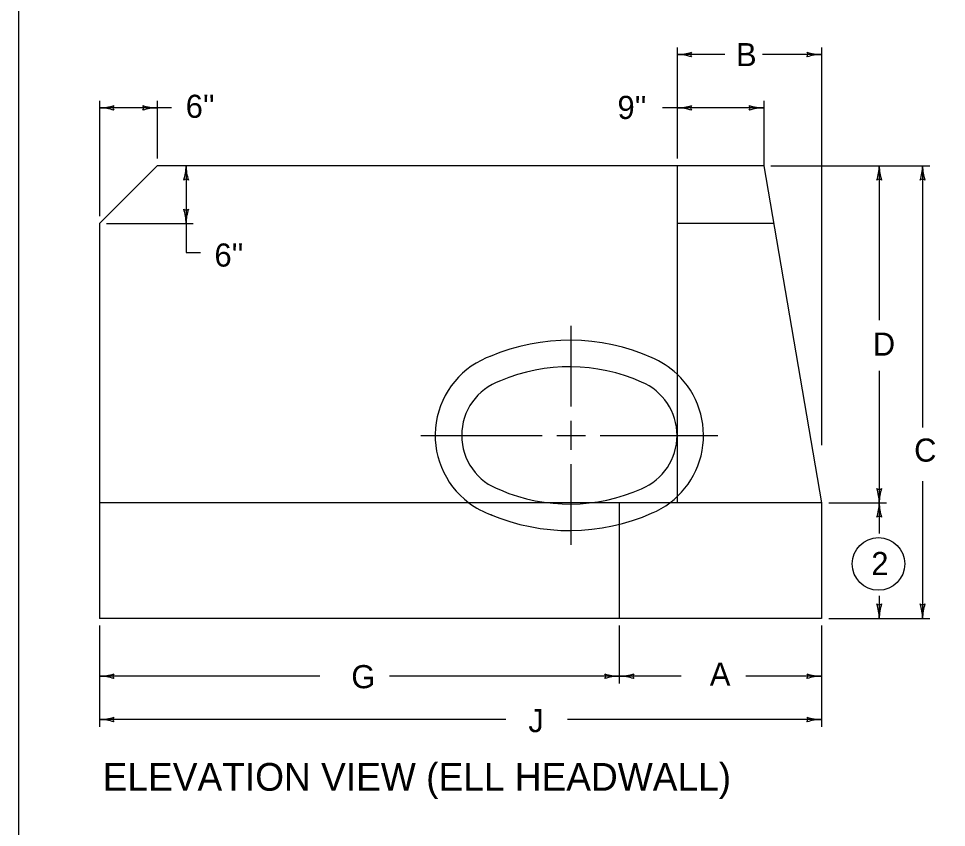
# Model space of a CAD drawing. Extents: x 1000 to 1036.3, y 1000 to 1022.
# Drawn here: x 1007 to 1015.03, y 1007.46 to 1014.46 of the extents above; entities that cross this region are included whole.
import ezdxf

# ---------------------------------------------------------------- set-up
doc = ezdxf.new("R2010")
doc.units = 0
for name, color, linetype in [('Level 1', 7, 'Continuous'), ('Level 10', 7, 'Continuous'), ('Level 11', 7, 'Continuous')]:
    doc.layers.add(name, color=color, linetype=linetype)

msp = doc.modelspace()

# ---------------------------------------------------------------- linework, layer by layer
at = {"layer": 'Level 1'}
for p, q in [((1012.7, 1014.2061), (1012.7, 1013.2447)), ((1013.95, 1014.2061), (1013.95, 1010.7655)), ((1013.1141, 1014.1436), (1012.7, 1014.1436)), ((1013.95, 1014.1436), (1013.4402, 1014.1436)), ((1007.7, 1013.7447), (1007.7, 1012.7447)), ((1008.2, 1013.7447), (1008.2, 1013.2447)), ((1013.45, 1013.7447), (1013.45, 1013.2447)), ((1008.325, 1013.6822), (1007.7, 1013.6822)), ((1013.45, 1013.6822), (1012.575, 1013.6822)), ((1013.45, 1013.6822), (1013.45, 1013.1822)), ((1008.2, 1013.1822), (1007.7, 1012.6822)), ((1013.45, 1013.1822), (1008.2, 1013.1822)), ((1008.45, 1013.1822), (1008.45, 1012.4322)), ((1012.7, 1013.1822), (1012.7, 1010.2655)), ((1013.45, 1013.1822), (1013.95, 1010.2655)), ((1013.5125, 1013.1822), (1014.8875, 1013.1822)), ((1014.45, 1013.1822), (1014.45, 1011.8456)), ((1014.825, 1013.1822), (1014.825, 1010.9167)), ((1007.7, 1012.6822), (1007.7, 1009.2655)), ((1007.7625, 1012.6822), (1008.5125, 1012.6822)), ((1013.5358, 1012.6822), (1012.7, 1012.6822)), ((1008.45, 1012.4322), (1008.575, 1012.4322)), ((1011.7837, 1011.0987), (1011.7837, 1011.7967)), ((1014.45, 1011.4062), (1014.45, 1010.2655)), ((1011.7837, 1010.7237), (1011.7837, 1010.9737)), ((1010.4816, 1010.8487), (1011.5337, 1010.8487)), ((1011.6587, 1010.8487), (1011.9087, 1010.8487)), ((1012.0337, 1010.8487), (1013.0542, 1010.8487)), ((1011.7837, 1009.9008), (1011.7837, 1010.5987)), ((1014.825, 1010.4533), (1014.825, 1009.2655)), ((1013.95, 1010.2655), (1007.7, 1010.2655)), ((1012.2, 1010.2655), (1012.2, 1009.2655)), ((1013.95, 1010.2655), (1013.95, 1009.2655)), ((1014.0125, 1010.2655), (1014.5125, 1010.2655)), ((1014.45, 1010.2655), (1014.45, 1010.0005)), ((1014.45, 1009.4607), (1014.45, 1009.2655)), ((1013.95, 1009.2655), (1007.7, 1009.2655)), ((1014.0125, 1009.2655), (1014.8875, 1009.2655)), ((1007.7, 1009.203), (1007.7, 1008.328)), ((1012.2, 1009.203), (1012.2, 1008.703)), ((1013.95, 1009.203), (1013.95, 1008.328)), ((1009.6076, 1008.7655), (1007.7, 1008.7655)), ((1012.2, 1008.7655), (1010.2109, 1008.7655)), ((1012.7362, 1008.7655), (1012.2, 1008.7655)), ((1013.95, 1008.7655), (1013.2948, 1008.7655)), ((1011.2166, 1008.3905), (1007.7, 1008.3905)), ((1013.95, 1008.3905), (1011.7528, 1008.3905))]:
    msp.add_line(p, q, dxfattribs=at)
msp.add_circle((1014.4438, 1009.7368), 0.2274, dxfattribs=at)
for centre, radius, start, end in [((1012.7, 1014.5345), 0.3909, 269.98778, 270), ((1012.7, 1014.5345), 0.3909, 270, 288.66878), ((1012.7, 1013.7526), 0.3909, 71.34716, 89.99389), ((1012.8487, 1014.1435), 0.0313, 138.7746, 220.89129), ((1013.8013, 1014.1436), 0.0313, 318.7746, 40.89129), ((1013.95, 1013.7526), 0.3909, 90, 108.66878), ((1013.95, 1014.5345), 0.3909, 251.34716, 269.99389), ((1013.95, 1013.7526), 0.3909, 89.98778, 90), ((1007.7, 1014.0731), 0.3909, 269.98778, 270), ((1007.7, 1014.0731), 0.3909, 270, 288.66878), ((1007.7, 1013.2912), 0.3909, 71.34716, 89.99389), ((1007.8487, 1013.6821), 0.0313, 138.7746, 220.89129), ((1008.0513, 1013.6822), 0.0313, 318.7746, 40.89129), ((1008.2, 1013.2912), 0.3909, 90, 108.66878), ((1008.2, 1014.0731), 0.3909, 251.34716, 269.99389), ((1008.2, 1013.2912), 0.3909, 89.98778, 90), ((1012.7, 1014.0731), 0.3909, 269.98778, 270), ((1012.7, 1014.0731), 0.3909, 270, 288.66878), ((1012.7, 1013.2912), 0.3909, 71.34716, 89.99389), ((1012.8487, 1013.6821), 0.0313, 138.7746, 220.89129), ((1013.3013, 1013.6822), 0.0313, 318.7746, 40.89129), ((1013.45, 1013.2912), 0.3909, 90, 108.66878), ((1013.45, 1014.0731), 0.3909, 251.34716, 269.99389), ((1013.45, 1013.2912), 0.3909, 89.98778, 90), ((1008.0591, 1013.1822), 0.3909, 341.33122, 0), ((1008.0591, 1013.1822), 0.3909, 0, 0.01223), ((1008.8409, 1013.1822), 0.3909, 180.00611, 198.65284), ((1014.0591, 1013.1822), 0.3909, 341.34716, 359.99389), ((1014.0591, 1013.1822), 0.3909, 341.34716, 359.99389), ((1014.8409, 1013.1822), 0.3909, 179.98778, 180), ((1014.8409, 1013.1822), 0.3909, 179.98778, 180), ((1014.8409, 1013.1822), 0.3909, 180, 198.66878), ((1014.8409, 1013.1822), 0.3909, 180, 198.66878), ((1014.4341, 1013.1822), 0.3909, 341.34716, 359.99389), ((1015.2159, 1013.1822), 0.3909, 179.98778, 180), ((1015.2159, 1013.1822), 0.3909, 180, 198.66878), ((1008.45, 1013.0335), 0.0313, 49.10871, 131.2254), ((1014.45, 1013.0335), 0.0313, 48.7746, 130.89129), ((1014.45, 1013.0335), 0.0313, 48.7746, 130.89129), ((1014.825, 1013.0335), 0.0313, 48.7746, 130.89129), ((1008.45, 1012.8308), 0.0313, 229.10871, 311.2254), ((1008.0591, 1012.6822), 0.3909, 0.00611, 18.65284), ((1008.8409, 1012.6822), 0.3909, 161.33122, 180), ((1008.8409, 1012.6822), 0.3909, 180, 180.01223), ((1011.7695, 1009.9102), 1.7615, 66.02242, 112.99238), ((1011.3357, 1010.8487), 0.7292, 109.24702, 233.11916), ((1012.2, 1010.8487), 0.7292, 46.70822, 67.39703), ((1011.7695, 1009.9102), 1.5323, 66.02242, 112.99238), ((1011.3357, 1010.8487), 0.5, 109.24702, 250.75298), ((1012.2, 1010.8487), 0.5, 292.60297, 67.39703), ((1012.2, 1010.8487), 0.7292, 292.60297, 46.70822), ((1011.7695, 1011.7873), 1.5323, 247.00762, 293.97758), ((1014.45, 1010.4142), 0.0313, 228.7746, 310.89129), ((1014.0591, 1010.2655), 0.3909, 0, 18.66878), ((1014.8409, 1010.2655), 0.3909, 161.34716, 179.99389), ((1011.3357, 1010.8487), 0.7292, 233.11916, 250.75298), ((1014.0591, 1010.2655), 0.3909, 341.34716, 359.99389), ((1014.8409, 1010.2655), 0.3909, 179.98778, 180), ((1014.8409, 1010.2655), 0.3909, 180, 198.66878), ((1014.0591, 1010.2655), 0.3909, 359.98778, 0), ((1011.7695, 1011.7873), 1.7615, 247.00762, 293.97758), ((1014.45, 1010.1168), 0.0313, 48.7746, 130.89129), ((1014.45, 1009.4142), 0.0313, 228.7746, 310.89129), ((1014.0591, 1009.2655), 0.3909, 0, 18.66878), ((1014.8409, 1009.2655), 0.3909, 161.34716, 179.99389), ((1014.825, 1009.4142), 0.0313, 228.7746, 310.89129), ((1014.4341, 1009.2655), 0.3909, 0, 18.66878), ((1015.2159, 1009.2655), 0.3909, 161.34716, 179.99389), ((1014.0591, 1009.2655), 0.3909, 359.98778, 0), ((1014.4341, 1009.2655), 0.3909, 359.98778, 0), ((1007.7, 1009.1564), 0.3909, 269.98778, 270), ((1007.7, 1009.1564), 0.3909, 270, 288.66878), ((1007.7, 1008.3746), 0.3909, 71.34716, 89.99389), ((1007.8487, 1008.7655), 0.0313, 138.7746, 220.89129), ((1012.0513, 1008.7655), 0.0313, 318.7746, 40.89129), ((1012.2, 1008.3746), 0.3909, 90, 108.66878), ((1012.2, 1009.1564), 0.3909, 251.34716, 269.99389), ((1012.2, 1009.1564), 0.3909, 269.98778, 270), ((1012.2, 1009.1564), 0.3909, 270, 288.66878), ((1012.2, 1008.3746), 0.3909, 89.98778, 90), ((1012.2, 1008.3746), 0.3909, 71.34716, 89.99389), ((1012.3487, 1008.7655), 0.0313, 138.7746, 220.89129), ((1013.8013, 1008.7655), 0.0313, 318.7746, 40.89129), ((1013.95, 1008.3746), 0.3909, 90, 108.66878), ((1013.95, 1009.1564), 0.3909, 251.34716, 269.99389), ((1013.95, 1008.3746), 0.3909, 89.98778, 90), ((1007.7, 1008.7814), 0.3909, 269.98778, 270), ((1007.7, 1008.7814), 0.3909, 270, 288.66878), ((1007.7, 1007.9996), 0.3909, 71.34716, 89.99389), ((1007.8487, 1008.3905), 0.0313, 138.7746, 220.89129), ((1013.8013, 1008.3905), 0.0313, 318.7746, 40.89129), ((1013.95, 1007.9996), 0.3909, 90, 108.66878), ((1013.95, 1008.7814), 0.3909, 251.34716, 269.99389), ((1013.95, 1007.9996), 0.3909, 89.98778, 90)]:
    msp.add_arc(centre, radius, start, end, dxfattribs=at)
at = {"layer": 'Level 10'}
msp.add_line((1007, 1021.5), (1007, 1000.5), dxfattribs=at)
at = {"layer": 'Level 11'}
msp.add_lwpolyline([(1007, 1000.5), (1035.5, 1000.5), (1035.5, 1021.5), (1007, 1021.5)], close=True, dxfattribs=at)

# ---------------------------------------------------------------- texts
at = {"layer": 'Level 1'}
for s, height, p in [('B', 0.2, (1013.2102, 1014.0436)), ("6''", 0.2, (1008.4469, 1013.5963)), ("9''", 0.2, (1012.1845, 1013.5865)), ("6''", 0.2, (1008.6958, 1012.3093)), ('D', 0.2, (1014.3946, 1011.5387)), ('C', 0.2, (1014.7522, 1010.6218)), ('2', 0.2, (1014.3816, 1009.6404)), ('G', 0.2, (1009.8805, 1008.6616)), ('A', 0.2, (1012.9837, 1008.6839)), ('J', 0.2, (1011.4127, 1008.2813)), ('ELEVATION VIEW (ELL HEADWALL)', 0.24, (1007.7283, 1007.7747))]:
    msp.add_text(s, height=height, dxfattribs=at).set_placement(p)

doc.saveas('drawing.dxf')
